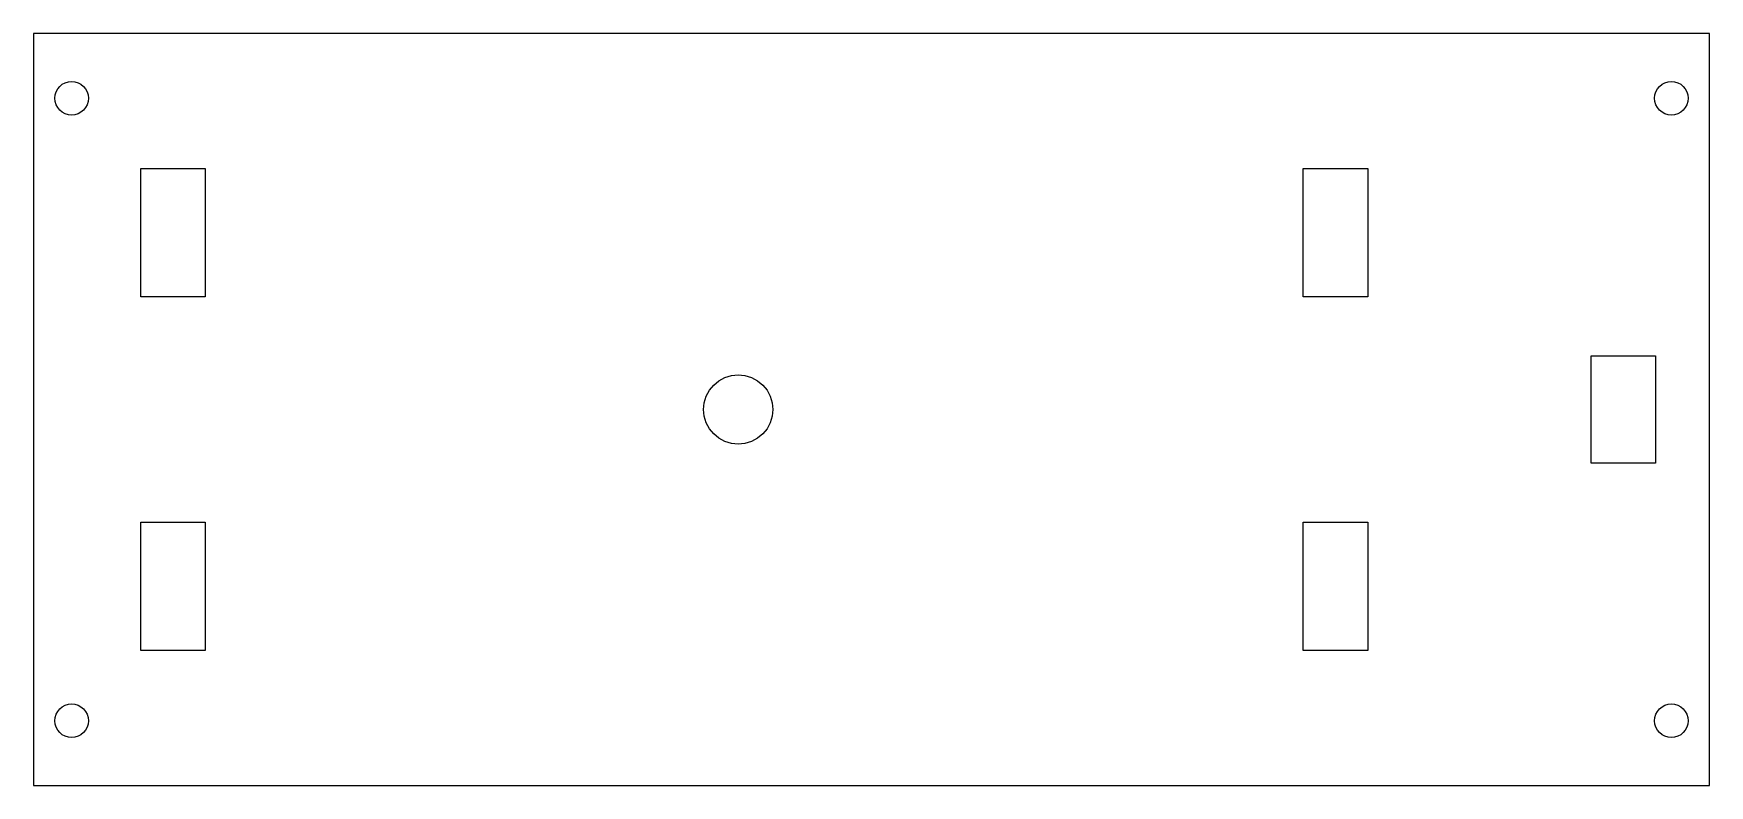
# Model space of a CAD drawing. Header units: metres. Extents: x -66 to 91, y -35 to 35.
import ezdxf

# ---------------------------------------------------------------- set-up
doc = ezdxf.new("R2010")
doc.units = ezdxf.units.M

msp = doc.modelspace()

# ---------------------------------------------------------------- linework, layer by layer
for p, q in [((91.075, 35.275), (-66.075, 35.275)), ((-66.075, 35.275), (-66.075, -35.275)), ((91.075, -35.275), (91.075, 35.275)), ((-63.9548, 29.8026), (-63.8092, 30.0749)), ((-63.8092, 30.0749), (-63.6134, 30.3134)), ((-63.6134, 30.3134), (-63.3749, 30.5092)), ((-63.3749, 30.5092), (-63.1026, 30.6548)), ((-63.1026, 30.6548), (-62.8072, 30.7444)), ((-62.8072, 30.7444), (-62.5, 30.7746)), ((-62.5, 30.7746), (-62.1928, 30.7444)), ((-62.1928, 30.7444), (-61.8974, 30.6548)), ((-61.8974, 30.6548), (-61.6251, 30.5092)), ((-61.6251, 30.5092), (-61.3866, 30.3134)), ((-61.3866, 30.3134), (-61.1908, 30.0749)), ((-61.1908, 30.0749), (-61.0452, 29.8026)), ((86.0452, 29.8026), (86.1908, 30.0749)), ((86.1908, 30.0749), (86.3866, 30.3134)), ((86.3866, 30.3134), (86.6251, 30.5092)), ((86.6251, 30.5092), (86.8974, 30.6548)), ((86.8974, 30.6548), (87.1928, 30.7444)), ((87.1928, 30.7444), (87.5, 30.7746)), ((87.5, 30.7746), (87.8072, 30.7444)), ((87.8072, 30.7444), (88.1026, 30.6548)), ((88.1026, 30.6548), (88.3749, 30.5092)), ((88.3749, 30.5092), (88.6134, 30.3134)), ((88.6134, 30.3134), (88.8092, 30.0749)), ((88.8092, 30.0749), (88.9548, 29.8026)), ((-64.0746, 29.2), (-64.0444, 29.5072)), ((-64.0444, 28.8928), (-64.0746, 29.2)), ((-64.0444, 29.5072), (-63.9548, 29.8026)), ((-63.9548, 28.5974), (-64.0444, 28.8928)), ((-63.8092, 28.3251), (-63.9548, 28.5974)), ((-63.6134, 28.0865), (-63.8092, 28.3251)), ((-61.1908, 28.3251), (-61.3866, 28.0865)), ((-61.0452, 28.5974), (-61.1908, 28.3251)), ((-61.0452, 29.8026), (-60.9556, 29.5072)), ((-60.9556, 28.8928), (-61.0452, 28.5974)), ((-60.9556, 29.5072), (-60.9254, 29.2)), ((-60.9254, 29.2), (-60.9556, 28.8928)), ((85.9254, 29.2), (85.9556, 29.5072)), ((85.9556, 28.8928), (85.9254, 29.2)), ((85.9556, 29.5072), (86.0452, 29.8026)), ((86.0452, 28.5974), (85.9556, 28.8928)), ((86.1908, 28.3251), (86.0452, 28.5974)), ((86.3866, 28.0865), (86.1908, 28.3251)), ((88.8092, 28.3251), (88.6134, 28.0865)), ((88.9548, 28.5974), (88.8092, 28.3251)), ((88.9548, 29.8026), (89.0444, 29.5072)), ((89.0444, 28.8928), (88.9548, 28.5974)), ((89.0444, 29.5072), (89.0746, 29.2)), ((89.0746, 29.2), (89.0444, 28.8928)), ((-63.3749, 27.8907), (-63.6134, 28.0865)), ((-63.1026, 27.7452), (-63.3749, 27.8907)), ((-62.8072, 27.6556), (-63.1026, 27.7452)), ((-62.5, 27.6254), (-62.8072, 27.6556)), ((-62.1928, 27.6556), (-62.5, 27.6254)), ((-61.8974, 27.7452), (-62.1928, 27.6556)), ((-61.6251, 27.8907), (-61.8974, 27.7452)), ((-61.3866, 28.0865), (-61.6251, 27.8907)), ((86.6251, 27.8907), (86.3866, 28.0865)), ((86.8974, 27.7452), (86.6251, 27.8907)), ((87.1928, 27.6556), (86.8974, 27.7452)), ((87.5, 27.6254), (87.1928, 27.6556)), ((87.8072, 27.6556), (87.5, 27.6254)), ((88.1026, 27.7452), (87.8072, 27.6556)), ((88.3749, 27.8907), (88.1026, 27.7452)), ((88.6134, 28.0865), (88.3749, 27.8907)), ((-56.025, 10.575), (-56.025, 22.625)), ((-56.025, 22.625), (-49.975, 22.625)), ((-49.975, 22.625), (-49.975, 10.575)), ((52.975, 10.575), (52.975, 22.625)), ((52.975, 22.625), (59.025, 22.625)), ((59.025, 22.625), (59.025, 10.575)), ((-49.975, 10.575), (-56.025, 10.575)), ((59.025, 10.575), (52.975, 10.575)), ((79.975, -5.02499), (79.975, 5.02499)), ((79.975, 5.02499), (86.025, 5.02499)), ((86.025, 5.02499), (86.025, -5.02499)), ((-1.24359, 3.00226), (-0.633957, 3.18718)), ((-0.633957, 3.18718), (0, 3.24963)), ((0, 3.24963), (0.633957, 3.18718)), ((0.633957, 3.18718), (1.24359, 3.00226)), ((-3.00226, 1.24359), (-2.70195, 1.80544)), ((-2.70195, 1.80544), (-2.29784, 2.29784)), ((-2.29784, 2.29784), (-1.80544, 2.70195)), ((-1.80544, 2.70195), (-1.24359, 3.00226)), ((1.24359, 3.00226), (1.80544, 2.70195)), ((1.80544, 2.70195), (2.29784, 2.29784)), ((2.29784, 2.29784), (2.70195, 1.80544)), ((2.70195, 1.80544), (3.00226, 1.24359)), ((-3.24963, 0), (-3.18718, 0.633957)), ((-3.18718, -0.633957), (-3.24963, 0)), ((-3.18718, 0.633957), (-3.00226, 1.24359)), ((3.00226, 1.24359), (3.18718, 0.633957)), ((3.18718, 0.633957), (3.24963, 0)), ((3.24963, 0), (3.18718, -0.633957)), ((-3.00226, -1.24359), (-3.18718, -0.633957)), ((-2.70195, -1.80544), (-3.00226, -1.24359)), ((3.00226, -1.24359), (2.70195, -1.80544)), ((3.18718, -0.633957), (3.00226, -1.24359)), ((-2.29784, -2.29784), (-2.70195, -1.80544)), ((-1.80544, -2.70195), (-2.29784, -2.29784)), ((-1.24359, -3.00226), (-1.80544, -2.70195)), ((-0.633957, -3.18718), (-1.24359, -3.00226)), ((1.24359, -3.00226), (0.633957, -3.18718)), ((1.80544, -2.70195), (1.24359, -3.00226)), ((2.29784, -2.29784), (1.80544, -2.70195)), ((2.70195, -1.80544), (2.29784, -2.29784)), ((0, -3.24963), (-0.633957, -3.18718)), ((0.633957, -3.18718), (0, -3.24963)), ((86.025, -5.02499), (79.975, -5.02499)), ((-56.025, -22.625), (-56.025, -10.575)), ((-56.025, -10.575), (-49.975, -10.575)), ((-49.975, -10.575), (-49.975, -22.625)), ((52.975, -22.625), (52.975, -10.575)), ((52.975, -10.575), (59.025, -10.575)), ((59.025, -10.575), (59.025, -22.625)), ((-49.975, -22.625), (-56.025, -22.625)), ((59.025, -22.625), (52.975, -22.625)), ((-63.8092, -28.3251), (-63.6134, -28.0865)), ((-63.6134, -28.0865), (-63.3749, -27.8907)), ((-63.3749, -27.8907), (-63.1026, -27.7452)), ((-63.1026, -27.7452), (-62.8072, -27.6556)), ((-62.8072, -27.6556), (-62.5, -27.6254)), ((-62.5, -27.6254), (-62.1928, -27.6556)), ((-62.1928, -27.6556), (-61.8974, -27.7452)), ((-61.8974, -27.7452), (-61.6251, -27.8907)), ((-61.6251, -27.8907), (-61.3866, -28.0865)), ((-61.3866, -28.0865), (-61.1908, -28.3251)), ((86.1908, -28.3251), (86.3866, -28.0865)), ((86.3866, -28.0865), (86.6251, -27.8907)), ((86.6251, -27.8907), (86.8974, -27.7452)), ((86.8974, -27.7452), (87.1928, -27.6556)), ((87.1928, -27.6556), (87.5, -27.6254)), ((87.5, -27.6254), (87.8072, -27.6556)), ((87.8072, -27.6556), (88.1026, -27.7452)), ((88.1026, -27.7452), (88.3749, -27.8907)), ((88.3749, -27.8907), (88.6134, -28.0865)), ((88.6134, -28.0865), (88.8092, -28.3251)), ((-64.0746, -29.2), (-64.0444, -28.8928)), ((-64.0444, -29.5072), (-64.0746, -29.2)), ((-64.0444, -28.8928), (-63.9548, -28.5974)), ((-63.9548, -29.8026), (-64.0444, -29.5072)), ((-63.9548, -28.5974), (-63.8092, -28.3251)), ((-63.8092, -30.0749), (-63.9548, -29.8026)), ((-61.1908, -28.3251), (-61.0452, -28.5974)), ((-61.0452, -29.8026), (-61.1908, -30.0749)), ((-61.0452, -28.5974), (-60.9556, -28.8928)), ((-60.9556, -29.5072), (-61.0452, -29.8026)), ((-60.9556, -28.8928), (-60.9254, -29.2)), ((-60.9254, -29.2), (-60.9556, -29.5072)), ((85.9254, -29.2), (85.9556, -28.8928)), ((85.9556, -29.5072), (85.9254, -29.2)), ((85.9556, -28.8928), (86.0452, -28.5974)), ((86.0452, -29.8026), (85.9556, -29.5072)), ((86.0452, -28.5974), (86.1908, -28.3251)), ((86.1908, -30.0749), (86.0452, -29.8026)), ((88.8092, -28.3251), (88.9548, -28.5974)), ((88.9548, -29.8026), (88.8092, -30.0749)), ((88.9548, -28.5974), (89.0444, -28.8928)), ((89.0444, -29.5072), (88.9548, -29.8026)), ((89.0444, -28.8928), (89.0746, -29.2)), ((89.0746, -29.2), (89.0444, -29.5072)), ((-63.6134, -30.3134), (-63.8092, -30.0749)), ((-63.3749, -30.5092), (-63.6134, -30.3134)), ((-63.1026, -30.6548), (-63.3749, -30.5092)), ((-62.8072, -30.7444), (-63.1026, -30.6548)), ((-62.5, -30.7746), (-62.8072, -30.7444)), ((-62.1928, -30.7444), (-62.5, -30.7746)), ((-61.8974, -30.6548), (-62.1928, -30.7444)), ((-61.6251, -30.5092), (-61.8974, -30.6548)), ((-61.3866, -30.3134), (-61.6251, -30.5092)), ((-61.1908, -30.0749), (-61.3866, -30.3134)), ((86.3866, -30.3134), (86.1908, -30.0749)), ((86.6251, -30.5092), (86.3866, -30.3134)), ((86.8974, -30.6548), (86.6251, -30.5092)), ((87.1928, -30.7444), (86.8974, -30.6548)), ((87.5, -30.7746), (87.1928, -30.7444)), ((87.8072, -30.7444), (87.5, -30.7746)), ((88.1026, -30.6548), (87.8072, -30.7444)), ((88.3749, -30.5092), (88.1026, -30.6548)), ((88.6134, -30.3134), (88.3749, -30.5092)), ((88.8092, -30.0749), (88.6134, -30.3134)), ((-66.075, -35.275), (91.075, -35.275))]:
    msp.add_line(p, q)

doc.saveas('drawing.dxf')
